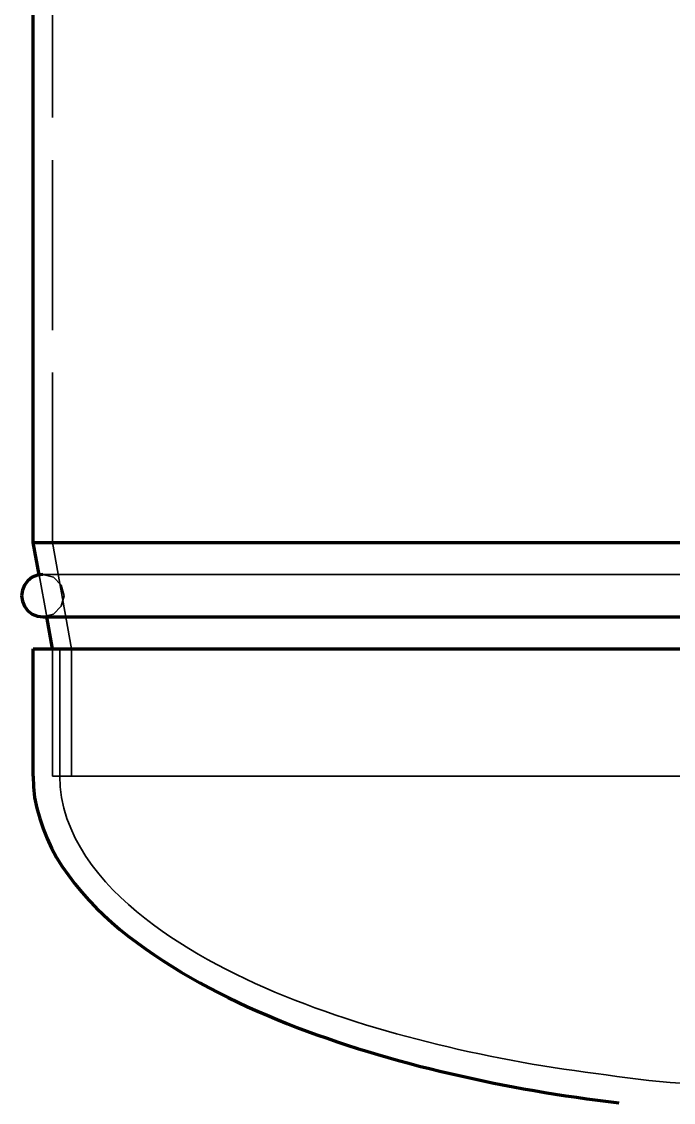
# Model space of a CAD drawing. Header units: millimetres. Extents: x 0 to 2208, y 0 to 420.
# Drawn here: x 179.21 to 194.55, y 99.3 to 124.73 of the extents above; entities that cross this region are included whole.
import ezdxf

# ---------------------------------------------------------------- set-up
doc = ezdxf.new("R2010")
doc.units = ezdxf.units.MM
doc.linetypes.add('IRAM-E-TRAZOS', pattern=[5, 4, -1])
doc.layers.add('01-VISIBLE', color=7, linetype='CONTINUOUS', lineweight=70)
doc.layers.add('02-OCULTA', color=4, linetype='IRAM-E-TRAZOS', lineweight=35)

msp = doc.modelspace()

# ---------------------------------------------------------------- linework, layer by layer
at = {"layer": '01-VISIBLE'}
for p, q in [((179.485, 112.473), (179.485, 178.82)), ((179.621, 111.715), (179.485, 112.473)), ((179.935, 109.973), (179.8, 110.723)), ((179.485, 106.973), (179.485, 109.973))]:
    msp.add_line(p, q, dxfattribs=at)
for points in [[(179.485, 112.473), (179.736, 112.473), (179.986, 112.473), (180.237, 112.473), (180.488, 112.473), (180.738, 112.473), (180.989, 112.473), (181.24, 112.473), (181.49, 112.473), (181.741, 112.473), (181.992, 112.473), (182.242, 112.473), (182.493, 112.473), (182.744, 112.473), (182.994, 112.473), (183.245, 112.473), (183.496, 112.473), (183.746, 112.473), (183.997, 112.473), (184.248, 112.473), (184.498, 112.473), (184.749, 112.473), (184.999, 112.473), (185.25, 112.473), (185.501, 112.473), (185.751, 112.473), (186.002, 112.473), (186.253, 112.473), (186.503, 112.473), (186.754, 112.473), (187.005, 112.473), (187.255, 112.473), (187.506, 112.473), (187.757, 112.473), (188.007, 112.473), (188.258, 112.473), (188.509, 112.473), (188.759, 112.473), (189.01, 112.473), (189.261, 112.473), (189.511, 112.473), (189.762, 112.473), (190.013, 112.473), (190.263, 112.473), (190.514, 112.473), (190.765, 112.473), (191.015, 112.473), (191.266, 112.473), (191.517, 112.473), (191.767, 112.473), (192.018, 112.473), (192.269, 112.473), (192.519, 112.473), (192.77, 112.473), (193.021, 112.473), (193.271, 112.473), (193.522, 112.473), (193.773, 112.473), (194.023, 112.473), (194.274, 112.473), (194.524, 112.473), (194.775, 112.473)], [(179.71, 111.723), (179.581, 111.706), (179.46, 111.656), (179.356, 111.576), (179.277, 111.473), (179.227, 111.352), (179.21, 111.223)], [(179.21, 111.223), (179.227, 111.094), (179.277, 110.973), (179.356, 110.869), (179.46, 110.79), (179.581, 110.74), (179.71, 110.723)], [(179.711, 110.723), (179.711, 110.723), (179.711, 110.723), (179.711, 110.723), (179.71, 110.723), (179.71, 110.723), (179.71, 110.723)], [(179.71, 110.723), (179.961, 110.723), (180.212, 110.723), (180.463, 110.723), (180.714, 110.723), (180.965, 110.723), (181.216, 110.723), (181.467, 110.723), (181.718, 110.723), (181.969, 110.723), (182.22, 110.723), (182.471, 110.723), (182.722, 110.723), (182.973, 110.723), (183.224, 110.723), (183.475, 110.723), (183.726, 110.723), (183.977, 110.723), (184.228, 110.723), (184.479, 110.723), (184.73, 110.723), (184.981, 110.723), (185.232, 110.723), (185.483, 110.723), (185.734, 110.723), (185.985, 110.723), (186.236, 110.723), (186.487, 110.723), (186.738, 110.723), (186.989, 110.723), (187.24, 110.723), (187.491, 110.723), (187.742, 110.723), (187.993, 110.723), (188.244, 110.723), (188.495, 110.723), (188.746, 110.723), (188.997, 110.723), (189.248, 110.723), (189.499, 110.723), (189.75, 110.723), (190.001, 110.723), (190.252, 110.723), (190.503, 110.723), (190.754, 110.723), (191.005, 110.723), (191.256, 110.723), (191.507, 110.723), (191.758, 110.723), (192.009, 110.723), (192.26, 110.723), (192.511, 110.723), (192.762, 110.723), (193.013, 110.723), (193.264, 110.723), (193.515, 110.723), (193.766, 110.723), (194.017, 110.723), (194.268, 110.723), (194.519, 110.723), (194.77, 110.723)], [(179.485, 109.973), (179.736, 109.973), (179.986, 109.973), (180.237, 109.973), (180.488, 109.973), (180.738, 109.973), (180.989, 109.973), (181.24, 109.973), (181.49, 109.973), (181.741, 109.973), (181.992, 109.973), (182.242, 109.973), (182.493, 109.973), (182.744, 109.973), (182.994, 109.973), (183.245, 109.973), (183.496, 109.973), (183.746, 109.973), (183.997, 109.973), (184.248, 109.973), (184.498, 109.973), (184.749, 109.973), (184.999, 109.973), (185.25, 109.973), (185.501, 109.973), (185.751, 109.973), (186.002, 109.973), (186.253, 109.973), (186.503, 109.973), (186.754, 109.973), (187.005, 109.973), (187.255, 109.973), (187.506, 109.973), (187.757, 109.973), (188.007, 109.973), (188.258, 109.973), (188.509, 109.973), (188.759, 109.973), (189.01, 109.973), (189.261, 109.973), (189.511, 109.973), (189.762, 109.973), (190.013, 109.973), (190.263, 109.973), (190.514, 109.973), (190.765, 109.973), (191.015, 109.973), (191.266, 109.973), (191.517, 109.973), (191.767, 109.973), (192.018, 109.973), (192.269, 109.973), (192.519, 109.973), (192.77, 109.973), (193.021, 109.973), (193.271, 109.973), (193.522, 109.973), (193.773, 109.973), (194.023, 109.973), (194.274, 109.973), (194.524, 109.973), (194.775, 109.973)], [(179.485, 106.973), (179.491, 106.721), (179.515, 106.471), (179.567, 106.225), (179.637, 105.983), (179.717, 105.745), (179.808, 105.51), (179.913, 105.282), (180.034, 105.061), (180.167, 104.848), (180.312, 104.642), (180.465, 104.442), (180.625, 104.248), (180.793, 104.061), (180.967, 103.879), (181.148, 103.704), (181.334, 103.535), (181.525, 103.371), (181.72, 103.213), (181.92, 103.06), (182.123, 102.911), (182.33, 102.768), (182.54, 102.629), (182.752, 102.494), (182.967, 102.363), (183.184, 102.236), (183.404, 102.113), (183.625, 101.994), (183.848, 101.878), (184.073, 101.765), (184.3, 101.656), (184.528, 101.55), (184.758, 101.447), (184.989, 101.348), (185.221, 101.251), (185.455, 101.157), (185.689, 101.065), (185.925, 100.977), (186.161, 100.891), (186.398, 100.807), (186.636, 100.726), (186.875, 100.647), (187.115, 100.57), (187.355, 100.496), (187.596, 100.423), (187.838, 100.353), (188.08, 100.285), (188.323, 100.219), (188.566, 100.155), (188.81, 100.094), (189.055, 100.034), (189.299, 99.976), (189.545, 99.92), (189.79, 99.865), (190.037, 99.813), (190.283, 99.762), (190.53, 99.714), (190.777, 99.666), (191.024, 99.621), (191.272, 99.577), (191.52, 99.535), (191.769, 99.495), (192.017, 99.456), (192.266, 99.419), (192.515, 99.383), (192.764, 99.349), (193.014, 99.316), (193.264, 99.285)]]:
    msp.add_lwpolyline(points, dxfattribs=at)
at = {"layer": '02-OCULTA'}
for p, q in [((179.935, 112.473), (179.935, 233.168)), ((180.385, 109.973), (179.935, 112.473)), ((179.8, 110.723), (179.621, 111.715)), ((179.935, 106.973), (179.935, 109.973)), ((180.11, 109.973), (180.11, 106.973)), ((180.385, 106.973), (180.385, 109.973))]:
    msp.add_line(p, q, dxfattribs=at)
for points in [[(194.775, 112.473), (194.524, 112.473), (194.274, 112.473), (194.023, 112.473), (193.773, 112.473), (193.522, 112.473), (193.271, 112.473), (193.021, 112.473), (192.77, 112.473), (192.519, 112.473), (192.269, 112.473), (192.018, 112.473), (191.767, 112.473), (191.517, 112.473), (191.266, 112.473), (191.015, 112.473), (190.765, 112.473), (190.514, 112.473), (190.263, 112.473), (190.013, 112.473), (189.762, 112.473), (189.511, 112.473), (189.261, 112.473), (189.01, 112.473), (188.759, 112.473), (188.509, 112.473), (188.258, 112.473), (188.007, 112.473), (187.757, 112.473), (187.506, 112.473), (187.255, 112.473), (187.005, 112.473), (186.754, 112.473), (186.503, 112.473), (186.253, 112.473), (186.002, 112.473), (185.751, 112.473), (185.501, 112.473), (185.25, 112.473), (184.999, 112.473), (184.749, 112.473), (184.498, 112.473), (184.248, 112.473), (183.997, 112.473), (183.746, 112.473), (183.496, 112.473), (183.245, 112.473), (182.994, 112.473), (182.744, 112.473), (182.493, 112.473), (182.242, 112.473), (181.992, 112.473), (181.741, 112.473), (181.49, 112.473), (181.24, 112.473), (180.989, 112.473), (180.738, 112.473), (180.488, 112.473), (180.237, 112.473), (179.986, 112.473), (179.736, 112.473), (179.485, 112.473)], [(194.765, 112.473), (194.513, 112.473), (194.262, 112.473), (194.011, 112.473), (193.759, 112.473), (193.508, 112.473), (193.257, 112.473), (193.005, 112.473), (192.754, 112.473), (192.503, 112.473), (192.251, 112.473), (192, 112.473), (191.749, 112.473), (191.497, 112.473), (191.246, 112.473), (190.994, 112.473), (190.743, 112.473), (190.492, 112.473), (190.24, 112.473), (189.989, 112.473), (189.738, 112.473), (189.486, 112.473), (189.235, 112.473), (188.984, 112.473), (188.732, 112.473), (188.481, 112.473), (188.23, 112.473), (187.978, 112.473), (187.727, 112.473), (187.476, 112.473), (187.224, 112.473), (186.973, 112.473), (186.721, 112.473), (186.47, 112.473), (186.219, 112.473), (185.967, 112.473), (185.716, 112.473), (185.465, 112.473), (185.213, 112.473), (184.962, 112.473), (184.711, 112.473), (184.459, 112.473), (184.208, 112.473), (183.957, 112.473), (183.705, 112.473), (183.454, 112.473), (183.203, 112.473), (182.951, 112.473), (182.7, 112.473), (182.449, 112.473), (182.197, 112.473), (181.946, 112.473), (181.694, 112.473), (181.443, 112.473), (181.192, 112.473), (180.94, 112.473), (180.689, 112.473), (180.438, 112.473), (180.186, 112.473), (179.935, 112.473)], [(179.935, 112.473), (180.186, 112.473), (180.438, 112.473), (180.689, 112.473), (180.94, 112.473), (181.192, 112.473), (181.443, 112.473), (181.694, 112.473), (181.946, 112.473), (182.197, 112.473), (182.449, 112.473), (182.7, 112.473), (182.951, 112.473), (183.203, 112.473), (183.454, 112.473), (183.705, 112.473), (183.957, 112.473), (184.208, 112.473), (184.459, 112.473), (184.711, 112.473), (184.962, 112.473), (185.213, 112.473), (185.465, 112.473), (185.716, 112.473), (185.967, 112.473), (186.219, 112.473), (186.47, 112.473), (186.721, 112.473), (186.973, 112.473), (187.224, 112.473), (187.476, 112.473), (187.727, 112.473), (187.978, 112.473), (188.23, 112.473), (188.481, 112.473), (188.732, 112.473), (188.984, 112.473), (189.235, 112.473), (189.486, 112.473), (189.738, 112.473), (189.989, 112.473), (190.24, 112.473), (190.492, 112.473), (190.743, 112.473), (190.994, 112.473), (191.246, 112.473), (191.497, 112.473), (191.749, 112.473), (192, 112.473), (192.251, 112.473), (192.503, 112.473), (192.754, 112.473), (193.005, 112.473), (193.257, 112.473), (193.508, 112.473), (193.759, 112.473), (194.011, 112.473), (194.262, 112.473), (194.513, 112.473), (194.765, 112.473)], [(194.77, 111.723), (194.519, 111.723), (194.268, 111.723), (194.017, 111.723), (193.766, 111.723), (193.515, 111.723), (193.264, 111.723), (193.013, 111.723), (192.762, 111.723), (192.511, 111.723), (192.26, 111.723), (192.009, 111.723), (191.758, 111.723), (191.507, 111.723), (191.256, 111.723), (191.005, 111.723), (190.754, 111.723), (190.503, 111.723), (190.252, 111.723), (190.001, 111.723), (189.75, 111.723), (189.499, 111.723), (189.248, 111.723), (188.997, 111.723), (188.746, 111.723), (188.495, 111.723), (188.244, 111.723), (187.993, 111.723), (187.742, 111.723), (187.491, 111.723), (187.24, 111.723), (186.989, 111.723), (186.738, 111.723), (186.487, 111.723), (186.236, 111.723), (185.985, 111.723), (185.734, 111.723), (185.483, 111.723), (185.232, 111.723), (184.981, 111.723), (184.73, 111.723), (184.479, 111.723), (184.228, 111.723), (183.977, 111.723), (183.726, 111.723), (183.475, 111.723), (183.224, 111.723), (182.973, 111.723), (182.722, 111.723), (182.471, 111.723), (182.22, 111.723), (181.969, 111.723), (181.718, 111.723), (181.467, 111.723), (181.216, 111.723), (180.965, 111.723), (180.714, 111.723), (180.463, 111.723), (180.212, 111.723), (179.961, 111.723), (179.71, 111.723)], [(194.77, 111.723), (194.519, 111.723), (194.268, 111.723), (194.017, 111.723), (193.766, 111.723), (193.515, 111.723), (193.264, 111.723), (193.013, 111.723), (192.762, 111.723), (192.511, 111.723), (192.26, 111.723), (192.009, 111.723), (191.758, 111.723), (191.507, 111.723), (191.256, 111.723), (191.005, 111.723), (190.754, 111.723), (190.503, 111.723), (190.252, 111.723), (190.001, 111.723), (189.75, 111.723), (189.499, 111.723), (189.248, 111.723), (188.997, 111.723), (188.746, 111.723), (188.495, 111.723), (188.244, 111.723), (187.993, 111.723), (187.742, 111.723), (187.491, 111.723), (187.24, 111.723), (186.989, 111.723), (186.738, 111.723), (186.487, 111.723), (186.236, 111.723), (185.985, 111.723), (185.734, 111.723), (185.483, 111.723), (185.232, 111.723), (184.981, 111.723), (184.73, 111.723), (184.479, 111.723), (184.228, 111.723), (183.977, 111.723), (183.726, 111.723), (183.475, 111.723), (183.224, 111.723), (182.973, 111.723), (182.722, 111.723), (182.471, 111.723), (182.22, 111.723), (181.969, 111.723), (181.718, 111.723), (181.467, 111.723), (181.216, 111.723), (180.965, 111.723), (180.714, 111.723), (180.463, 111.723), (180.212, 111.723), (179.961, 111.723), (179.71, 111.723)], [(179.71, 111.723), (179.96, 111.656), (180.143, 111.473), (180.21, 111.223), (180.143, 110.973), (179.96, 110.79), (179.71, 110.723)], [(194.77, 110.723), (194.519, 110.723), (194.268, 110.723), (194.017, 110.723), (193.766, 110.723), (193.515, 110.723), (193.264, 110.723), (193.013, 110.723), (192.762, 110.723), (192.511, 110.723), (192.26, 110.723), (192.009, 110.723), (191.758, 110.723), (191.507, 110.723), (191.256, 110.723), (191.005, 110.723), (190.754, 110.723), (190.503, 110.723), (190.252, 110.723), (190.002, 110.723), (189.751, 110.723), (189.5, 110.723), (189.249, 110.723), (188.998, 110.723), (188.747, 110.723), (188.496, 110.723), (188.245, 110.723), (187.994, 110.723), (187.743, 110.723), (187.492, 110.723), (187.241, 110.723), (186.99, 110.723), (186.739, 110.723), (186.488, 110.723), (186.237, 110.723), (185.986, 110.723), (185.735, 110.723), (185.484, 110.723), (185.233, 110.723), (184.982, 110.723), (184.731, 110.723), (184.48, 110.723), (184.229, 110.723), (183.978, 110.723), (183.727, 110.723), (183.476, 110.723), (183.225, 110.723), (182.974, 110.723), (182.723, 110.723), (182.472, 110.723), (182.221, 110.723), (181.97, 110.723), (181.719, 110.723), (181.468, 110.723), (181.217, 110.723), (180.966, 110.723), (180.715, 110.723), (180.464, 110.723), (180.213, 110.723), (179.962, 110.723), (179.711, 110.723)], [(194.775, 109.973), (194.524, 109.973), (194.274, 109.973), (194.023, 109.973), (193.773, 109.973), (193.522, 109.973), (193.271, 109.973), (193.021, 109.973), (192.77, 109.973), (192.519, 109.973), (192.269, 109.973), (192.018, 109.973), (191.767, 109.973), (191.517, 109.973), (191.266, 109.973), (191.015, 109.973), (190.765, 109.973), (190.514, 109.973), (190.263, 109.973), (190.013, 109.973), (189.762, 109.973), (189.511, 109.973), (189.261, 109.973), (189.01, 109.973), (188.759, 109.973), (188.509, 109.973), (188.258, 109.973), (188.007, 109.973), (187.757, 109.973), (187.506, 109.973), (187.255, 109.973), (187.005, 109.973), (186.754, 109.973), (186.503, 109.973), (186.253, 109.973), (186.002, 109.973), (185.751, 109.973), (185.501, 109.973), (185.25, 109.973), (184.999, 109.973), (184.749, 109.973), (184.498, 109.973), (184.248, 109.973), (183.997, 109.973), (183.746, 109.973), (183.496, 109.973), (183.245, 109.973), (182.994, 109.973), (182.744, 109.973), (182.493, 109.973), (182.242, 109.973), (181.992, 109.973), (181.741, 109.973), (181.49, 109.973), (181.24, 109.973), (180.989, 109.973), (180.738, 109.973), (180.488, 109.973), (180.237, 109.973), (179.986, 109.973), (179.736, 109.973), (179.485, 109.973)], [(194.765, 109.973), (194.513, 109.973), (194.262, 109.973), (194.011, 109.973), (193.759, 109.973), (193.508, 109.973), (193.257, 109.973), (193.005, 109.973), (192.754, 109.973), (192.503, 109.973), (192.251, 109.973), (192, 109.973), (191.749, 109.973), (191.497, 109.973), (191.246, 109.973), (190.994, 109.973), (190.743, 109.973), (190.492, 109.973), (190.24, 109.973), (189.989, 109.973), (189.738, 109.973), (189.486, 109.973), (189.235, 109.973), (188.984, 109.973), (188.732, 109.973), (188.481, 109.973), (188.23, 109.973), (187.978, 109.973), (187.727, 109.973), (187.476, 109.973), (187.224, 109.973), (186.973, 109.973), (186.721, 109.973), (186.47, 109.973), (186.219, 109.973), (185.967, 109.973), (185.716, 109.973), (185.465, 109.973), (185.213, 109.973), (184.962, 109.973), (184.711, 109.973), (184.459, 109.973), (184.208, 109.973), (183.957, 109.973), (183.705, 109.973), (183.454, 109.973), (183.203, 109.973), (182.951, 109.973), (182.7, 109.973), (182.449, 109.973), (182.197, 109.973), (181.946, 109.973), (181.694, 109.973), (181.443, 109.973), (181.192, 109.973), (180.94, 109.973), (180.689, 109.973), (180.438, 109.973), (180.186, 109.973), (179.935, 109.973)], [(179.935, 109.973), (180.186, 109.973), (180.438, 109.973), (180.689, 109.973), (180.94, 109.973), (181.192, 109.973), (181.443, 109.973), (181.694, 109.973), (181.946, 109.973), (182.197, 109.973), (182.449, 109.973), (182.7, 109.973), (182.951, 109.973), (183.203, 109.973), (183.454, 109.973), (183.705, 109.973), (183.957, 109.973), (184.208, 109.973), (184.459, 109.973), (184.711, 109.973), (184.962, 109.973), (185.213, 109.973), (185.465, 109.973), (185.716, 109.973), (185.967, 109.973), (186.219, 109.973), (186.47, 109.973), (186.721, 109.973), (186.973, 109.973), (187.224, 109.973), (187.476, 109.973), (187.727, 109.973), (187.978, 109.973), (188.23, 109.973), (188.481, 109.973), (188.732, 109.973), (188.984, 109.973), (189.235, 109.973), (189.486, 109.973), (189.738, 109.973), (189.989, 109.973), (190.24, 109.973), (190.492, 109.973), (190.743, 109.973), (190.994, 109.973), (191.246, 109.973), (191.497, 109.973), (191.749, 109.973), (192, 109.973), (192.251, 109.973), (192.503, 109.973), (192.754, 109.973), (193.005, 109.973), (193.257, 109.973), (193.508, 109.973), (193.759, 109.973), (194.011, 109.973), (194.262, 109.973), (194.513, 109.973), (194.765, 109.973)], [(194.749, 109.973), (194.497, 109.973), (194.244, 109.973), (193.992, 109.973), (193.739, 109.973), (193.487, 109.973), (193.235, 109.973), (192.982, 109.973), (192.73, 109.973), (192.477, 109.973), (192.225, 109.973), (191.973, 109.973), (191.72, 109.973), (191.468, 109.973), (191.215, 109.973), (190.963, 109.973), (190.711, 109.973), (190.458, 109.973), (190.206, 109.973), (189.953, 109.973), (189.701, 109.973), (189.449, 109.973), (189.196, 109.973), (188.944, 109.973), (188.692, 109.973), (188.439, 109.973), (188.187, 109.973), (187.934, 109.973), (187.682, 109.973), (187.43, 109.973), (187.177, 109.973), (186.925, 109.973), (186.672, 109.973), (186.42, 109.973), (186.168, 109.973), (185.915, 109.973), (185.663, 109.973), (185.41, 109.973), (185.158, 109.973), (184.906, 109.973), (184.653, 109.973), (184.401, 109.973), (184.148, 109.973), (183.896, 109.973), (183.644, 109.973), (183.391, 109.973), (183.139, 109.973), (182.886, 109.973), (182.634, 109.973), (182.382, 109.973), (182.129, 109.973), (181.877, 109.973), (181.624, 109.973), (181.372, 109.973), (181.12, 109.973), (180.867, 109.973), (180.615, 109.973), (180.362, 109.973), (180.11, 109.973)], [(180.11, 109.973), (180.361, 109.973), (180.611, 109.973), (180.862, 109.973), (181.113, 109.973), (181.363, 109.973), (181.614, 109.973), (181.865, 109.973), (182.115, 109.973), (182.366, 109.973), (182.617, 109.973), (182.867, 109.973), (183.118, 109.973), (183.369, 109.973), (183.62, 109.973), (183.87, 109.973), (184.121, 109.973), (184.372, 109.973), (184.622, 109.973), (184.873, 109.973), (185.124, 109.973), (185.374, 109.973), (185.625, 109.973), (185.876, 109.973), (186.126, 109.973), (186.377, 109.973), (186.628, 109.973), (186.878, 109.973), (187.129, 109.973), (187.38, 109.973), (187.63, 109.973), (187.881, 109.973), (188.132, 109.973), (188.382, 109.973), (188.633, 109.973), (188.884, 109.973), (189.134, 109.973), (189.385, 109.973), (189.636, 109.973), (189.887, 109.973), (190.137, 109.973), (190.388, 109.973), (190.639, 109.973), (190.889, 109.973), (191.14, 109.973), (191.391, 109.973), (191.641, 109.973), (191.892, 109.973), (192.143, 109.973), (192.393, 109.973), (192.644, 109.973), (192.895, 109.973), (193.145, 109.973), (193.396, 109.973), (193.647, 109.973), (193.897, 109.973), (194.148, 109.973), (194.399, 109.973), (194.649, 109.973)], [(194.754, 109.973), (194.502, 109.973), (194.25, 109.973), (193.998, 109.973), (193.745, 109.973), (193.493, 109.973), (193.241, 109.973), (192.989, 109.973), (192.737, 109.973), (192.485, 109.973), (192.233, 109.973), (191.981, 109.973), (191.729, 109.973), (191.477, 109.973), (191.225, 109.973), (190.972, 109.973), (190.72, 109.973), (190.468, 109.973), (190.216, 109.973), (189.964, 109.973), (189.712, 109.973), (189.46, 109.973), (189.208, 109.973), (188.956, 109.973), (188.704, 109.973), (188.452, 109.973), (188.2, 109.973), (187.947, 109.973), (187.695, 109.973), (187.443, 109.973), (187.191, 109.973), (186.939, 109.973), (186.687, 109.973), (186.435, 109.973), (186.183, 109.973), (185.931, 109.973), (185.679, 109.973), (185.427, 109.973), (185.175, 109.973), (184.922, 109.973), (184.67, 109.973), (184.418, 109.973), (184.166, 109.973), (183.914, 109.973), (183.662, 109.973), (183.41, 109.973), (183.158, 109.973), (182.906, 109.973), (182.654, 109.973), (182.402, 109.973), (182.15, 109.973), (181.898, 109.973), (181.645, 109.973), (181.393, 109.973), (181.141, 109.973), (180.889, 109.973), (180.637, 109.973), (180.385, 109.973)], [(180.385, 109.973), (180.635, 109.973), (180.886, 109.973), (181.136, 109.973), (181.386, 109.973), (181.637, 109.973), (181.887, 109.973), (182.137, 109.973), (182.388, 109.973), (182.638, 109.973), (182.888, 109.973), (183.139, 109.973), (183.389, 109.973), (183.639, 109.973), (183.89, 109.973), (184.14, 109.973), (184.391, 109.973), (184.641, 109.973), (184.891, 109.973), (185.142, 109.973), (185.392, 109.973), (185.642, 109.973), (185.893, 109.973), (186.143, 109.973), (186.393, 109.973), (186.644, 109.973), (186.894, 109.973), (187.144, 109.973), (187.395, 109.973), (187.645, 109.973), (187.895, 109.973), (188.146, 109.973), (188.396, 109.973), (188.646, 109.973), (188.897, 109.973), (189.147, 109.973), (189.397, 109.973), (189.648, 109.973), (189.898, 109.973), (190.148, 109.973), (190.399, 109.973), (190.649, 109.973), (190.899, 109.973), (191.15, 109.973), (191.4, 109.973), (191.651, 109.973), (191.901, 109.973), (192.151, 109.973), (192.402, 109.973), (192.652, 109.973), (192.902, 109.973), (193.153, 109.973), (193.403, 109.973), (193.653, 109.973), (193.904, 109.973), (194.154, 109.973), (194.404, 109.973), (194.655, 109.973)], [(194.765, 106.973), (194.513, 106.973), (194.262, 106.973), (194.011, 106.973), (193.759, 106.973), (193.508, 106.973), (193.257, 106.973), (193.005, 106.973), (192.754, 106.973), (192.503, 106.973), (192.251, 106.973), (192, 106.973), (191.749, 106.973), (191.497, 106.973), (191.246, 106.973), (190.994, 106.973), (190.743, 106.973), (190.492, 106.973), (190.24, 106.973), (189.989, 106.973), (189.738, 106.973), (189.486, 106.973), (189.235, 106.973), (188.984, 106.973), (188.732, 106.973), (188.481, 106.973), (188.23, 106.973), (187.978, 106.973), (187.727, 106.973), (187.476, 106.973), (187.224, 106.973), (186.973, 106.973), (186.721, 106.973), (186.47, 106.973), (186.219, 106.973), (185.967, 106.973), (185.716, 106.973), (185.465, 106.973), (185.213, 106.973), (184.962, 106.973), (184.711, 106.973), (184.459, 106.973), (184.208, 106.973), (183.957, 106.973), (183.705, 106.973), (183.454, 106.973), (183.203, 106.973), (182.951, 106.973), (182.7, 106.973), (182.449, 106.973), (182.197, 106.973), (181.946, 106.973), (181.694, 106.973), (181.443, 106.973), (181.192, 106.973), (180.94, 106.973), (180.689, 106.973), (180.438, 106.973), (180.186, 106.973), (179.935, 106.973)], [(179.935, 106.973), (180.186, 106.973), (180.438, 106.973), (180.689, 106.973), (180.94, 106.973), (181.192, 106.973), (181.443, 106.973), (181.694, 106.973), (181.946, 106.973), (182.197, 106.973), (182.449, 106.973), (182.7, 106.973), (182.951, 106.973), (183.203, 106.973), (183.454, 106.973), (183.705, 106.973), (183.957, 106.973), (184.208, 106.973), (184.459, 106.973), (184.711, 106.973), (184.962, 106.973), (185.213, 106.973), (185.465, 106.973), (185.716, 106.973), (185.967, 106.973), (186.219, 106.973), (186.47, 106.973), (186.721, 106.973), (186.973, 106.973), (187.224, 106.973), (187.476, 106.973), (187.727, 106.973), (187.978, 106.973), (188.23, 106.973), (188.481, 106.973), (188.732, 106.973), (188.984, 106.973), (189.235, 106.973), (189.486, 106.973), (189.738, 106.973), (189.989, 106.973), (190.24, 106.973), (190.492, 106.973), (190.743, 106.973), (190.994, 106.973), (191.246, 106.973), (191.497, 106.973), (191.749, 106.973), (192, 106.973), (192.251, 106.973), (192.503, 106.973), (192.754, 106.973), (193.005, 106.973), (193.257, 106.973), (193.508, 106.973), (193.759, 106.973), (194.011, 106.973), (194.262, 106.973), (194.513, 106.973), (194.765, 106.973)], [(180.11, 106.973), (180.12, 106.721), (180.152, 106.471), (180.205, 106.225), (180.277, 105.983), (180.366, 105.748), (180.472, 105.519), (180.592, 105.297), (180.725, 105.083), (180.869, 104.877), (181.024, 104.679), (181.188, 104.487), (181.36, 104.303), (181.539, 104.125), (181.724, 103.954), (181.915, 103.79), (182.11, 103.631), (182.311, 103.478), (182.515, 103.33), (182.722, 103.187), (182.934, 103.05), (183.147, 102.917), (183.364, 102.788), (183.583, 102.663), (183.805, 102.543), (184.028, 102.426), (184.253, 102.313), (184.48, 102.204), (184.709, 102.098), (184.939, 101.996), (185.171, 101.896), (185.404, 101.8), (185.638, 101.706), (185.873, 101.615), (186.109, 101.527), (186.346, 101.442), (186.584, 101.36), (186.823, 101.279), (187.063, 101.202), (187.303, 101.127), (187.544, 101.054), (187.786, 100.983), (188.029, 100.915), (188.272, 100.848), (188.516, 100.784), (188.76, 100.722), (189.005, 100.661), (189.25, 100.603), (189.495, 100.547), (189.741, 100.492), (189.988, 100.439), (190.235, 100.388), (190.482, 100.338), (190.729, 100.291), (190.977, 100.245), (191.225, 100.202), (191.474, 100.161), (191.723, 100.122), (191.972, 100.084), (192.221, 100.048), (192.471, 100.013), (192.721, 99.979), (192.97, 99.945), (193.22, 99.911), (193.47, 99.877), (193.72, 99.845), (193.97, 99.816), (194.221, 99.791), (194.472, 99.77), (194.723, 99.753)], [(194.754, 106.973), (194.502, 106.973), (194.25, 106.973), (193.998, 106.973), (193.745, 106.973), (193.493, 106.973), (193.241, 106.973), (192.989, 106.973), (192.737, 106.973), (192.485, 106.973), (192.233, 106.973), (191.981, 106.973), (191.729, 106.973), (191.477, 106.973), (191.225, 106.973), (190.972, 106.973), (190.72, 106.973), (190.468, 106.973), (190.216, 106.973), (189.964, 106.973), (189.712, 106.973), (189.46, 106.973), (189.208, 106.973), (188.956, 106.973), (188.704, 106.973), (188.452, 106.973), (188.2, 106.973), (187.947, 106.973), (187.695, 106.973), (187.443, 106.973), (187.191, 106.973), (186.939, 106.973), (186.687, 106.973), (186.435, 106.973), (186.183, 106.973), (185.931, 106.973), (185.679, 106.973), (185.427, 106.973), (185.175, 106.973), (184.922, 106.973), (184.67, 106.973), (184.418, 106.973), (184.166, 106.973), (183.914, 106.973), (183.662, 106.973), (183.41, 106.973), (183.158, 106.973), (182.906, 106.973), (182.654, 106.973), (182.402, 106.973), (182.15, 106.973), (181.898, 106.973), (181.645, 106.973), (181.393, 106.973), (181.141, 106.973), (180.889, 106.973), (180.637, 106.973), (180.385, 106.973)], [(180.385, 106.973), (180.635, 106.973), (180.886, 106.973), (181.136, 106.973), (181.386, 106.973), (181.637, 106.973), (181.887, 106.973), (182.137, 106.973), (182.388, 106.973), (182.638, 106.973), (182.888, 106.973), (183.139, 106.973), (183.389, 106.973), (183.639, 106.973), (183.89, 106.973), (184.14, 106.973), (184.391, 106.973), (184.641, 106.973), (184.891, 106.973), (185.142, 106.973), (185.392, 106.973), (185.642, 106.973), (185.893, 106.973), (186.143, 106.973), (186.393, 106.973), (186.644, 106.973), (186.894, 106.973), (187.144, 106.973), (187.395, 106.973), (187.645, 106.973), (187.895, 106.973), (188.146, 106.973), (188.396, 106.973), (188.646, 106.973), (188.897, 106.973), (189.147, 106.973), (189.397, 106.973), (189.648, 106.973), (189.898, 106.973), (190.148, 106.973), (190.399, 106.973), (190.649, 106.973), (190.899, 106.973), (191.15, 106.973), (191.4, 106.973), (191.651, 106.973), (191.901, 106.973), (192.151, 106.973), (192.402, 106.973), (192.652, 106.973), (192.902, 106.973), (193.153, 106.973), (193.403, 106.973), (193.653, 106.973), (193.904, 106.973), (194.154, 106.973), (194.404, 106.973), (194.655, 106.973)]]:
    msp.add_lwpolyline(points, dxfattribs=at)

doc.saveas('drawing.dxf')
